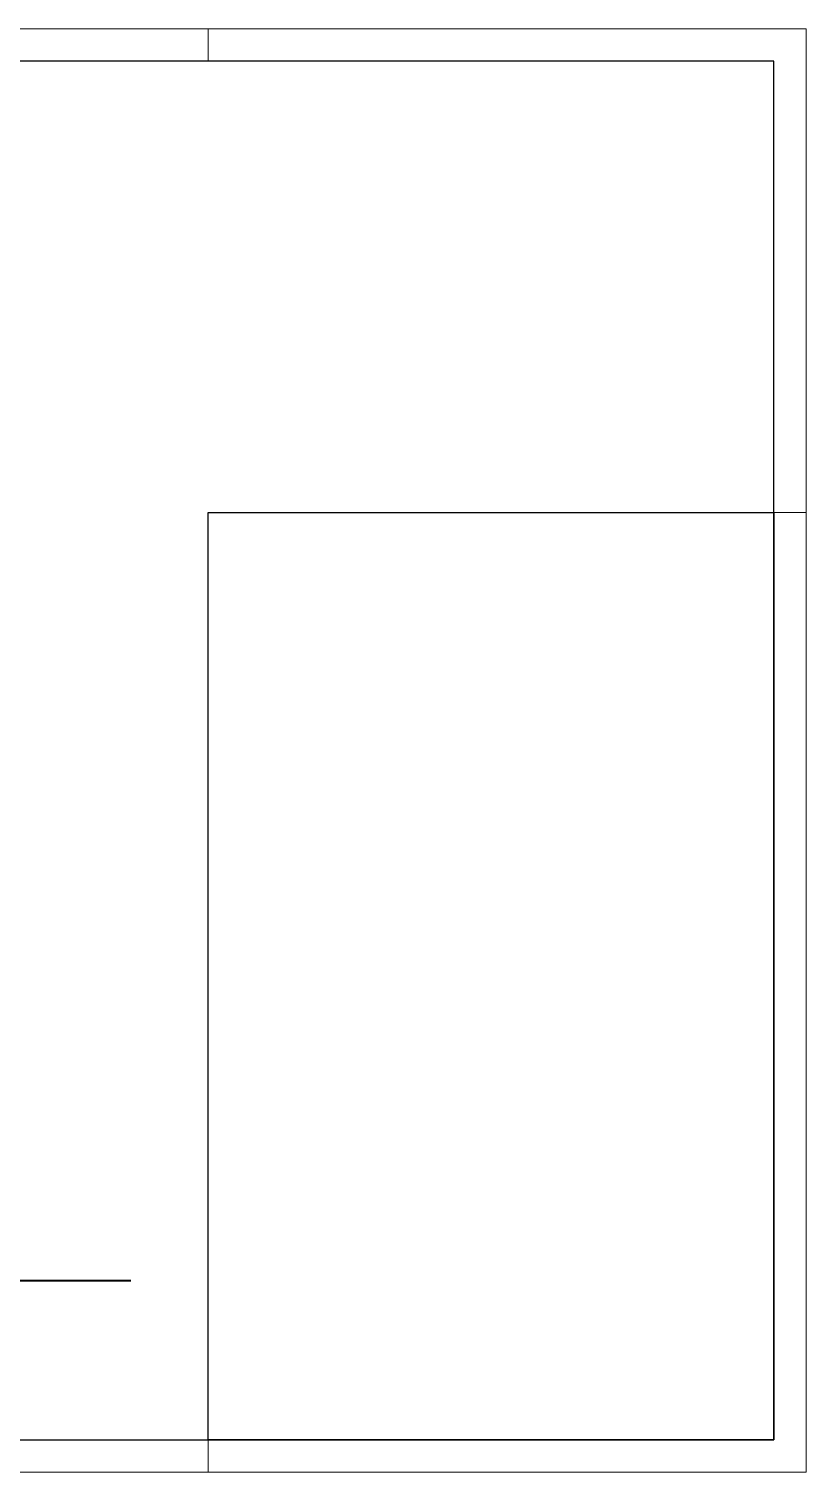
# Model space of a CAD drawing. Header units: millimetres. Extents: x 1865 to 2133, y 1062 to 1142.
# Drawn here: x 1931.74 to 1949.78, y 1106.29 to 1139.79 of the extents above; entities that cross this region are included whole.
import ezdxf

# ---------------------------------------------------------------- set-up
doc = ezdxf.new("R2010")
doc.units = ezdxf.units.MM
doc.layers.add('FORMATO', color=7, linetype='Continuous')
doc.layers.add('Plarga', color=7, linetype='Continuous', lineweight=40)

msp = doc.modelspace()

# ---------------------------------------------------------------- linework, layer by layer
at = {"color": 7, "linetype": 'Continuous', "lineweight": 20}
for p, q in [((1949.7758, 1139.7943), (1865.7758, 1139.7943)), ((1949.7758, 1106.2943), (1949.7758, 1139.7943)), ((1864.6508, 1106.2943), (1949.7758, 1106.2943))]:
    msp.add_line(p, q, dxfattribs=at)
for p, q in [((1949.0258, 1139.0443), (1866.5258, 1139.0443)), ((1949.0258, 1107.0443), (1949.0258, 1139.0443)), ((1866.5258, 1107.0443), (1949.0258, 1107.0443))]:
    msp.add_line(p, q)
msp.add_lwpolyline([(1935.9008, 1139.0443), (1935.9008, 1139.7943)], dxfattribs=at)
at = {"lineweight": 20}
msp.add_lwpolyline([(1949.7758, 1128.5693), (1949.0258, 1128.5693)], dxfattribs=at)
at = {"linetype": 'Continuous', "lineweight": 20}
msp.add_lwpolyline([(1935.9008, 1106.2943), (1935.9008, 1107.0443)], dxfattribs=at)
at = {"layer": 'FORMATO', "ltscale": 0.1}
msp.add_lwpolyline([(1935.9008, 1107.0443), (1935.9008, 1128.5693), (1949.0258, 1128.5693), (1949.0258, 1107.0443)], close=True, dxfattribs=at)
at = {"layer": 'Plarga'}
msp.add_lwpolyline([(1934.1048, 1110.7324), (1931.268, 1110.7324)], dxfattribs=at)

doc.saveas('drawing.dxf')
